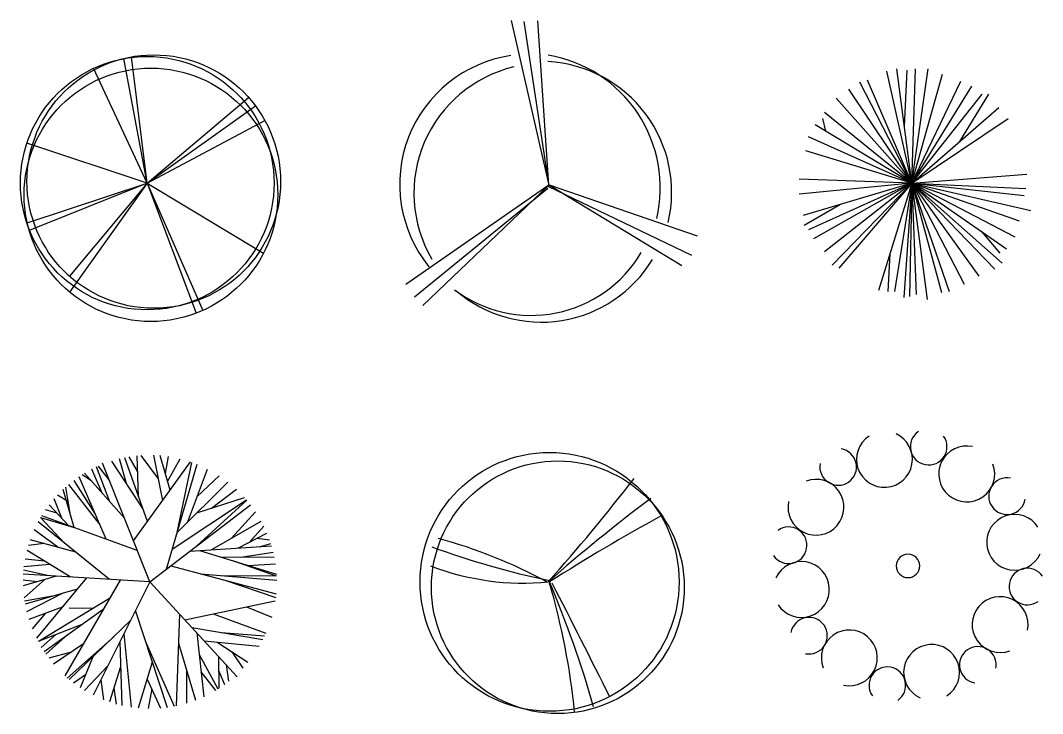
# Model space of a CAD drawing. Header units: millimetres. Extents: x 1740 to 2888, y 771 to 1500.
# Drawn here: x 1753.1 to 2236.7, y 777.6 to 1105.9 of the extents above; entities that cross this region are included whole.
import ezdxf

# ---------------------------------------------------------------- set-up
doc = ezdxf.new("R2010")
doc.units = ezdxf.units.MM

# ---------------------------------------------------------------- blocks, each defined once
blk = doc.blocks.new('TREE-17')
for p, q in [((-11.13, 46.62), (-14.4, 58.25)), ((-1.2, 28.6), (-11.9, 58.81)), ((-5.74, 52.13), (-9.86, 59.19)), ((-5.33, 40.26), (-6, 59.7)), ((4.06, 48.78), (-4.14, 59.86)), ((6.06, 38.61), (1.86, 59.97)), ((9.59, 43.47), (4.84, 59.8)), ((7.31, 51.29), (8.74, 59.36)), ((8.38, 47.62), (14.34, 58.26)), ((-22.58, 42.09), (-27.49, 53.33)), ((-18.93, 37.99), (-25.21, 54.44)), ((-19.33, 48.34), (-24.35, 54.84)), ((0, 0), (-22.5, 56.25)), ((-3.39, 34.79), (-18.05, 57.22)), ((-7.8, 19.49), (19.27, 56.82)), ((7.84, 6.03), (22.28, 55.71)), ((12.87, 23.34), (19.83, 56.63)), ((17.76, 28.21), (27.22, 53.47)), ((-20.77, 20.32), (-33.55, 49.74)), ((-27.56, 47.69), (-32.07, 50.71)), ((-12.15, 30.37), (-30.9, 51.43)), ((22.37, 40.5), (32.76, 50.27)), ((-35.79, 25.79), (-40.99, 43.81)), ((-37.76, 32.61), (-39.74, 44.95)), ((-23.97, 27.69), (-38.32, 46.17)), ((-26.06, 32.5), (-35.91, 48.06)), ((12.87, 23.34), (36.91, 47.3)), ((29.14, 34.92), (40.89, 43.91)), ((-41.66, 30.15), (-45.26, 39.39)), ((-38.6, 37.86), (-43.76, 41.04)), ((10.58, 15.47), (45.65, 38.94)), ((22.26, 32.7), (44.77, 39.95)), ((-43.93, 32.56), (-49.34, 34.14)), ((-38.47, 26.76), (-47.63, 36.49)), ((0, 0), (47.56, 36.58)), ((22.25, 17.12), (45.87, 38.68)), ((-40.39, 18.39), (-51.71, 30.44)), ((-51.71, 30.44), (-35.79, 25.79)), ((-5.97, 14.93), (-51.14, 31.38)), ((38.66, 20.72), (49.95, 33.25)), ((-43.6, 16.4), (-54.7, 24.65)), ((-19.09, 1.19), (-52.83, 28.43)), ((29.24, 15.28), (52.64, 28.8)), ((47.08, 18.87), (53.85, 26.47)), ((-35.04, 14.07), (-56.59, 19.93)), ((41.62, 16.06), (55.36, 23.15)), ((50.73, 20.76), (56.57, 19.99)), ((-37.74, 2.36), (-58.14, 14.83)), ((-50.04, 18.15), (-57.48, 17.19)), ((19.03, 14.64), (57.52, 17.06)), ((23.48, 14.92), (59.89, 3.6)), ((51.75, 16.69), (57.17, 18.21)), ((-49.91, 9.8), (-59.04, 10.71)), ((33.41, 11.83), (58.86, 11.65)), ((39.49, 9.94), (59.8, 2.89)), ((43.03, 11.76), (58.31, 14.13)), ((-48.51, 3.03), (-59.74, 5.6)), ((-47.48, 8.31), (-59.58, 7.08)), ((9.91, 7.62), (59.74, -5.6)), ((46.34, 7.81), (59.39, 8.5)), ((0, 0), (-60, 3.75)), ((-53.4, 0.09), (-59.99, 0.87)), ((-44.37, 2.77), (-59.97, -1.87)), ((-49.53, 1.23), (-59.53, -7.52)), ((-30.07, 1.88), (-53.74, -26.69)), ((-14.04, 0.88), (-40.24, -44.5)), ((0, 0), (-26.83, -53.67)), ((0, 0), (41.25, -45)), ((23.96, 3.89), (59.99, 0.86)), ((34.24, 3.03), (59.8, 2.89)), ((35.5, 0.83), (59.55, -7.35)), ((-34.48, -3.44), (-59.08, -10.48)), ((-46.13, -6.77), (-59.31, -9.06)), ((-41.2, -5.36), (-58.32, -14.1)), ((-19.09, -7.88), (-52.42, -28.05)), ((16.45, -17.95), (59.32, -8.99)), ((-41.49, -11.91), (-57.32, -17.75)), ((-22.07, -13.04), (-50.02, -33.14)), ((-26.98, -12.65), (-38.15, -12.44)), ((-6.9, -13.8), (8.22, -59.43)), ((45.71, -11.83), (57.66, -16.61)), ((-49.41, -14.83), (-55.72, -22.25)), ((-9.17, -18.33), (-38.2, -46.27)), ((13.97, -15.24), (12.48, -58.69)), ((29.91, -15.13), (54.89, -24.23)), ((-31.77, -20.01), (-52.94, -28.25)), ((19.76, -21.56), (53.45, -27.27)), ((22.16, -24.18), (25.44, -54.34)), ((33.72, -23.93), (54.26, -25.6)), ((-44.6, -25), (-51.38, -30.99)), ((-40.14, -26.04), (-49.26, -34.26)), ((-17.07, -25.94), (-39.1, -45.51)), ((-14.24, -28.48), (-13.36, -58.49)), ((-12.29, -24.59), (-8.92, -59.33)), ((13.5, -28.96), (21.49, -56.02)), ((25.6, -27.92), (51.71, -30.42)), ((31.76, -28.51), (46.38, -38.07)), ((-37.29, -33.25), (-47.88, -36.15)), ((-31.48, -29.33), (-45.68, -38.9)), ((-1.85, -29.04), (11.54, -58.88)), ((38.71, -33.06), (43.96, -40.83)), ((-27, -35.49), (-33, -50.11)), ((1.13, -38.03), (-5.5, -59.75)), ((23.27, -34.4), (32.2, -50.63)), ((32.47, -35.42), (32.59, -50.37)), ((-19.87, -39.74), (-30.96, -51.4)), ((-13.9, -40.27), (-19.17, -56.86)), ((17.24, -41.64), (17.24, -57.47)), ((24.15, -42.51), (30.99, -51.38)), ((32.53, -42.26), (35.32, -48.5)), ((36.01, -39.28), (37.22, -47.06)), ((-30.48, -43.96), (-36.15, -47.89)), ((-23.17, -46.35), (-22.02, -55.81)), ((-1.3, -45.98), (5.08, -59.78)), ((-17.03, -50.14), (-15.95, -57.84)), ((0.88, -50.7), (-0.9, -59.99))]:
    blk.add_line(p, q)
blk = doc.blocks.new('TREE-18')
for centre, radius in [((0.65, 0.01), 61.29), ((4.56, -2.52), 59.83)]:
    blk.add_circle(centre, radius)
for centre, radius, start, end in [((-651.54, 581.42), 873.24, 318.25517, 322.43339), ((487.96, -550.67), 735.76, 126.67439, 131.54496), ((483.22, -754.82), 895.91, 118.68766, 122.59151), ((-113.76, -207.8), 236.58, 61.4383, 74.858), ((83.01, 393.1), 401, 249.8498, 258.1464), ((-11.77, 121.37), 121.94, 248.9091, 275.5381), ((-488.29, -205.8), 530.48, 16.0537, 22.8285), ((-328.18, -96.09), 342.41, 5.7439, 16.1862), ((-19489.7, -9895.88), 21859.56, 26.757192, 26.915395)]:
    blk.add_arc(centre, radius, start, end)
blk = doc.blocks.new('TREE-19')
for p, q in [((0, 0), (-11.02, 59.05)), ((0, 0), (-7.46, 59.8)), ((0, 0), (-25.37, 54.37)), ((0, 0), (47.98, 40.57)), ((0, 0), (51.24, 36.56)), ((0, 0), (55.66, 29.68)), ((0, 0), (-56.92, 18.97)), ((-56.77, -18.87), (0, 0)), ((0, 0), (-55.86, -22.39)), ((0, 0), (-36.74, -51.59)), ((0, 0), (-36.73, -44.13)), ((0, 0), (55.02, -33.11)), ((0, 0), (26.36, -60.25)), ((0, 0), (23.11, -61.6))]:
    blk.add_line(p, q)
for centre in [(0, 0), (3.1, 0.74), (1.73, -5.54)]:
    blk.add_circle(centre, 60)
blk = doc.blocks.new('TREE-20')
for p, q in [((-17.45, 77.06), (0.22, -0.97)), ((-11.6, 76.55), (0.22, -1.42)), ((0.22, -0.97), (-4.85, 76.93)), ((0.22, -0.97), (-67.3, -48)), ((-63.31, -53.89), (-0.24, -2.32)), ((-59.3, -57.98), (0.22, -0.97)), ((-0.23, -1.42), (67.84, -34.05)), ((0.67, -0.98), (63.29, -38.95)), ((70.63, -25.08), (0.67, -0.98))]:
    blk.add_line(p, q)
for centre, radius, start, end in [((-8.61, -0.6), 61.67, 98.3934, 219.1798), ((-10.81, -2.25), 63.84, 346.8452, 80.3119), ((-2.13, -4.76), 61.42, 103.3596, 210.5357), ((-3.51, -4.31), 61.93, 346.6212, 86.8408), ((-8.04, -2.18), 60.44, 233.0435, 329.4406), ((-3.32, -4.3), 61.54, 229.263, 328.8764)]:
    blk.add_arc(centre, radius, start, end)
blk = doc.blocks.new('TREE-21')
for p, q in [((0, 0), (-7.15, 54.05)), ((-3.55, 26.82), (-2.35, 53.53)), ((0, 0), (1.63, 54.05)), ((0, 0), (7.63, 54.05)), ((0, 0), (-21.1, 48.75)), ((0, 0), (-11.94, 53.07)), ((0, 0), (14.39, 51.63)), ((0, 0), (-29.88, 44.43)), ((0, 0), (-24.7, 47.83)), ((0, 0), (23.17, 48.29)), ((0, 0), (28.35, 45.87)), ((0, 0), (-35.88, 40.17)), ((0, 0), (33.14, 42.07)), ((22.61, 19.73), (36.36, 42.07)), ((0, 0), (41.1, 35.86)), ((-40.69, 24.59), (-42.26, 30.56)), ((0, 0), (-41.44, 33.44)), ((0, 0), (45.52, 30.56)), ((0, 0), (-45.8, 27.68)), ((0, 0), (-49.02, 21.99)), ((0, 0), (-50.22, 15.25)), ((-50.22, 15.25), (-50.22, 15.25)), ((0, 0), (-53.38, 1.84)), ((0, 0), (-53.38, -5.3)), ((0, 0), (-51.42, -15.37)), ((0, 0), (-49.02, -22.04)), ((0, 0), (-46.62, -26.36)), ((0, 0), (-41.44, -32.58)), ((0, 0), (-37.84, -38.79)), ((0, 0), (-34.68, -40.23)), ((0, 0), (-15.92, -50.77)), ((0, 0), (-8.35, -51.28)), ((0, 0), (-3.93, -54.16)), ((0, 0), (-1.15, -53.64)), ((0, 0), (54.29, 4.26)), ((0, 0), (53.86, -2.47)), ((0, 0), (53.1, -5.81)), ((0, 0), (56.26, -12.95)), ((0, 0), (7.24, -55.08)), ((0, 0), (2.01, -52.72)), ((0, 0), (24.75, -47.89)), ((0, 0), (31.56, -44.09)), ((0, 0), (17.6, -51.28)), ((0, 0), (14.01, -51.74)), ((0, 0), (50.7, -17.79)), ((0, 0), (48.68, -25.44)), ((0, 0), (44.7, -31.14)), ((0, 0), (39.14, -40.75)), ((0, 0), (42.74, -37.87)), ((-33.89, -10.13), (-51.03, -20.14)), ((32.85, -22.89), (41.54, -33.1)), ((-10.44, -33.28), (-11.51, -51.28))]:
    blk.add_line(p, q)
blk = doc.blocks.new('trees 022')
at = {"color": 0}
for centre, major_axis, start_param, end_param in [((9.77, 56.5), (-6.13, 6.13), -0.187419, 4.542987), ((-11.16, 50.44), (-9.35, 9.35), -0.205, 5.070933), ((-33.04, 46.86), (-6.13, 6.13), 0.597979, 5.328385), ((27.78, 43.56), (9.35, 9.35), 0.580398, 5.856331), ((27.78, 43.56), (9.35, 9.35), 0.580398, 5.856331), ((-43.56, 27.78), (-9.35, 9.35), 0.580398, 5.856331), ((46.86, 33.04), (6.13, 6.13), 0.597979, 5.328385), ((46.86, 33.04), (6.13, 6.13), 0.597979, 5.328385), ((50.44, 11.16), (9.35, 9.35), 6.078185, 11.354118), ((-56.5, 9.77), (6.13, 6.13), 2.954173, 7.68458), ((0, 0), (-3.92, 3.92), 3.926991, 10.210176), ((-50.44, -11.16), (-9.35, 9.35), 1.365796, 6.641729), ((56.5, -9.77), (6.13, 6.13), 6.095766, 10.826173), ((43.56, -27.78), (-9.35, 9.35), 3.721991, 8.997924), ((-46.86, -33.04), (-6.13, 6.13), 2.168775, 6.899182), ((-27.78, -43.56), (9.35, 9.35), 3.721991, 8.997924), ((11.16, -50.44), (-9.35, 9.35), 2.936593, 8.212525), ((33.04, -46.86), (-6.13, 6.13), 3.739572, 8.469978), ((-9.77, -56.5), (-6.13, 6.13), 2.954173, 7.68458)]:
    blk.add_ellipse(centre, major_axis=major_axis, ratio=1, start_param=start_param, end_param=end_param, dxfattribs=at)

msp = doc.modelspace()

# ---------------------------------------------------------------- block references
at = {"color": 0}
for name, p in [('TREE-20', (2002.78, 1028.82)), ('TREE-19', (1813.07, 1028.82)), ('TREE-21', (2174.91, 1028.82)), ('trees 022', (2173.03, 847.54)), ('TREE-17', (1814.33, 839.96)), ('TREE-18', (2002.78, 839.96))]:
    msp.add_blockref(name, p, dxfattribs=at)

doc.saveas('drawing.dxf')
